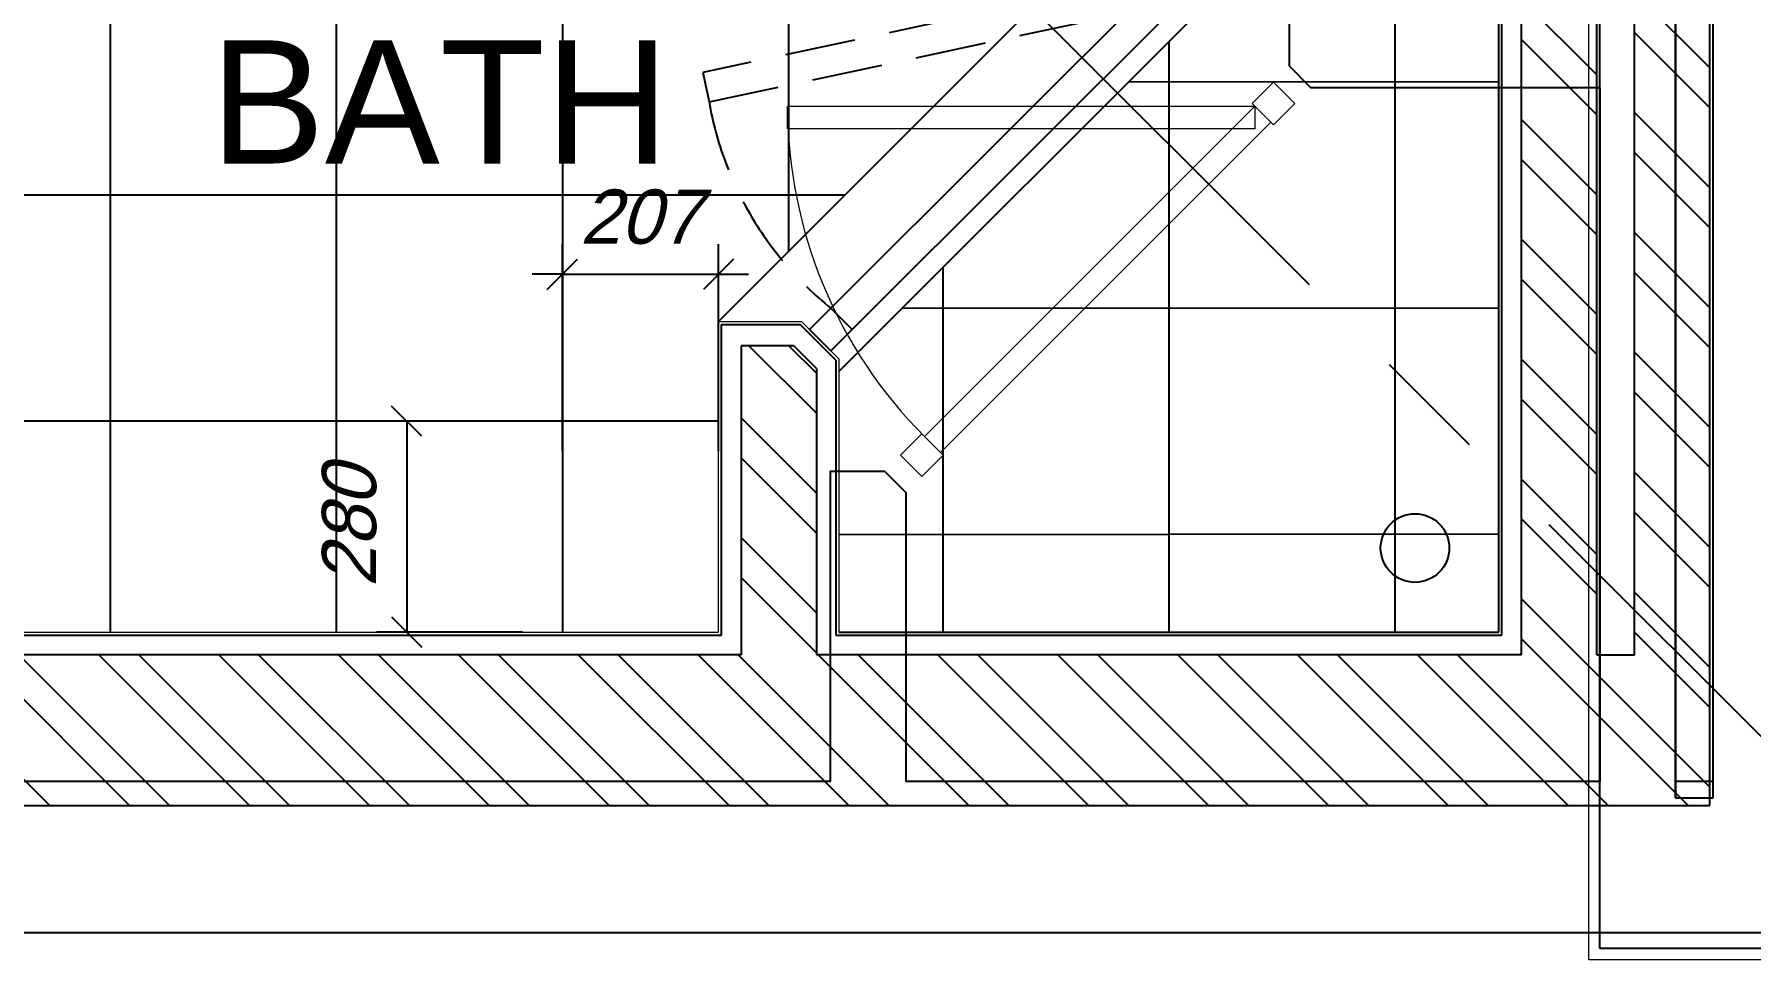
# Model space of a CAD drawing. Header units: millimetres. Extents: x 186805 to 449048, y 2167 to 51540.
# Drawn here: x 412100 to 414378, y 33396 to 34624 of the extents above; entities that cross this region are included whole.
import ezdxf
from ezdxf.enums import TextEntityAlignment as Align

# ---------------------------------------------------------------- set-up
doc = ezdxf.new("R2010")
doc.units = ezdxf.units.MM
for name, pattern in [('BC$0$DASHDOT2', [0.5, 0.25, -0.125, 0, -0.125]), ('BC$0$HIDDEN2', [0.1875, 0.125, -0.0625]), ('BC$0$XR-BAS2-BLOCK-B$1$CENTER', [2, 1.25, -0.25, 0.25, -0.25])]:
    doc.linetypes.add(name, pattern=pattern)
doc.layers.get('0').update_dxf_attribs({"linetype": 'CONTINUOUS'})
doc.layers.get('Defpoints').update_dxf_attribs({"linetype": 'CONTINUOUS'})
for name, color, linetype, lineweight in [('0-60x60-C', 3, 'CONTINUOUS', 13), ('0-AKL-P1 TILES', 8, 'CONTINUOUS', 13), ('0-akl-plasterline', 9, 'CONTINUOUS', 13), ('A-Door shower', 3, 'CONTINUOUS', 9), ('BD$0$a-wall', 8, 'CONTINUOUS', 30)]:
    doc.layers.add(name, color=color, linetype=linetype, lineweight=lineweight)
for name, color, linetype in [('0-AKL-P1TILES', 8, 'CONTINUOUS'), ('3117.NEW ID XR$0$BF$0$0-tiles', 9, 'CONTINUOUS'), ('3117.NEW ID XR$0$BF$0$a-sanit', 30, 'CONTINUOUS'), ('A-ROOM_ID', 3, 'CONTINUOUS'), ('a-wall', 140, 'CONTINUOUS'), ('BC-A-ABOV', 8, 'BC$0$HIDDEN2'), ('BC-A-AXES', 20, 'BC$0$DASHDOT2'), ('BC-A-HATCH', 8, 'CONTINUOUS'), ('BC-A-wall', 6, 'CONTINUOUS'), ('BC-dim', 1, 'CONTINUOUS'), ('BF$0$0-door shower', 4, 'CONTINUOUS'), ('BF$0$a-sanit', 30, 'CONTINUOUS'), ('TC-FLOORING', 41, 'CONTINUOUS')]:
    doc.layers.add(name, color=color, linetype=linetype)
doc.styles.add('SITE SURVEY ROOM$0$SITE SURVEY ROOM$0$GEN-2F-FL-01-7$0$GEN-2F-FL-01-6$0$ELYSEE-STAR-2F-LAYOUT-FINAL-(REV-5)$0$ELYSEE-STAR-2F-LAYOUT-FINAL$0$STYLE1', font='archd.shx', dxfattribs={"oblique": 15})
doc.styles.add('SITE SURVEY ROOM$0$SITE SURVEY ROOM$0$XREF1$0$XREF1$0$XREF1$0$paris 2-3-4.DWG124$0$guest room-2$0$FINAL DRGS1$0$C2', font='swissk.ttf', dxfattribs={"height": 0.4})
doc.dimstyles.new('STANDARD-1', dxfattribs={"dimscale": 40, "dimtxt": 1.8, "dimasz": 1, "dimexe": 1, "dimexo": 0.5, "dimgap": 1, "dimtad": 1, "dimdec": 0, "dimrnd": 0.1, "dimzin": 3, "dimdsep": 46, "dimtxsty": 'SITE SURVEY ROOM$0$SITE SURVEY ROOM$0$GEN-2F-FL-01-7$0$GEN-2F-FL-01-6$0$ELYSEE-STAR-2F-LAYOUT-FINAL-(REV-5)$0$ELYSEE-STAR-2F-LAYOUT-FINAL$0$STYLE1', "dimblk": 'SITE SURVEY ROOM$0$SITE SURVEY ROOM$0$GEN-2F-FL-01-7$0$GEN-2F-FL-01-6$0$ELYSEE-STAR-2F-LAYOUT-FINAL-(REV-5)$0$ELYSEE-STAR-2F-LAYOUT-FINAL$0$_OBLIQUE', "dimcen": 2, "dimclrd": 1, "dimclre": 1, "dimclrt": 3, "dimadec": 0, "dimazin": 0, "dimtfac": 1, "dimtdec": 0, "dimtix": 1, "dimtmove": 2, "dimatfit": 3, "dimldrblk": 'ARCHTICK', "dimfxl": 1, "dimtolj": 1, "dimtzin": 3, "dimarcsym": 0})

# ---------------------------------------------------------------- blocks, each defined once
blk = doc.blocks.new('A$C7C4A1575')
at = {"layer": 'A-Door shower', "color": 8}
for points in [[(35745.1, 17495), (35773.4, 17466.7), (35745.1, 17438.4), (35716.9, 17466.7)], [(35720.4, 17463.2), (35741.6, 17441.9), (35303.2, 17003.5), (35282, 17024.7)], [(35278.4, 17028.3), (35306.7, 17000), (35278.4, 16971.7), (35250.2, 17000)], [(35923.2, 17033.5), (35923.2, 17003.5), (35303.2, 17003.5), (35303.2, 17033.5)]]:
    blk.add_lwpolyline(points, close=True, dxfattribs=at)
blk.add_arc((35303.2, 17003.5), 620, 0, 45, dxfattribs=at)
at = {"layer": 'a-wall', "color": 8}
for p, q in [((41095.1, 18100), (33164.7, 18100)), ((34695.1, 15850), (34695.1, 17900)), ((34695.1, 17900), (34745.1, 17900)), ((34745.1, 15850), (34745.1, 17900)), ((34845.1, 17900), (35766.3, 17900)), ((34845.1, 16979), (34845.1, 17900)), ((35866.1, 17900), (38045.1, 17900))]:
    blk.add_line(p, q, dxfattribs=at)
for points in [[(35866.1, 17900), (35866.1, 17487.9), (35794.6, 17487.9), (35766.3, 17516.2), (35766.3, 17900)], [(34845.1, 16979), (35228.7, 16979), (35257.2, 16950.5), (35257.2, 16879), (34845.1, 16879)]]:
    blk.add_lwpolyline(points, dxfattribs=at)
blk = doc.blocks.new('A$C32DD6ECA')
at = {"layer": '0-60x60-C', "color": 16, "xscale": 0.04183124983683228, "yscale": 0.04183124983683228, "zscale": 0.04183124983683228, "rotation": 180}
blk.add_blockref('A$C7C4A1575', (4397.082, 2202.636), dxfattribs=at)
blk = doc.blocks.new('A$C5C977968')
at = {"layer": '0-akl-plasterline'}
for p, q in [((1271.8, 3932.2), (1271.8, 6182.2)), ((2973.4, 3932.2), (1271.8, 3932.2))]:
    blk.add_line(p, q, dxfattribs=at)
at = {"layer": 'a-wall'}
for p, q in [((1286.8, 3947.2), (1286.8, 6197.2)), ((1286.8, 3947.2), (1286.8, 6197.2)), ((1386.8, 4147.2), (1386.8, 6197.2)), ((1386.8, 6197.2), (1386.8, 4147.2)), ((1436.8, 4147.2), (1436.8, 6197.2)), ((1386.8, 4147.2), (1436.8, 4147.2)), ((2967.2, 3947.2), (1286.8, 3947.2))]:
    blk.add_line(p, q, dxfattribs=at)
at = {"layer": 'BD$0$a-wall'}
blk.add_line((1386.8, 6197.2), (1386.8, 5147.2), dxfattribs=at)
blk = doc.blocks.new('SITE SURVEY ROOM$0$SITE SURVEY ROOM$0$GEN-2F-FL-01-7$0$GEN-2F-FL-01-6$0$ELYSEE-STAR-2F-LAYOUT-FINAL-(REV-5)$0$ELYSEE-STAR-2F-LAYOUT-FINAL$0$_OBLIQUE')
at = {"color": 0, "linetype": 'ByBlock'}
blk.add_line((-0.5, -0.5), (0.5, 0.5), dxfattribs=at)
blk = doc.blocks.new('*D309')
at = {"layer": 'BC-dim', "color": 1, "lineweight": -2, "transparency": 16777216}
for p, q in [((711385.7, 71388.9), (711191.9, 71388.9)), ((711231.9, 71388.9), (711231.9, 71108.9)), ((711385.7, 71108.9), (711191.9, 71108.9))]:
    blk.add_line(p, q, dxfattribs=at)
at = {"layer": 'Defpoints', "color": 0, "transparency": 16777216}
for p in [(711405.7, 71388.9), (711231.9, 71108.9), (711405.7, 71108.9)]:
    blk.add_point(p, dxfattribs=at)
at = {"layer": 'BC-dim', "color": 1, "lineweight": -2, "transparency": 16777216, "xscale": 40, "yscale": 40, "zscale": 40}
for p, rotation in [((711231.9, 71388.9), 90), ((711231.9, 71108.9), 270)]:
    blk.add_blockref('SITE SURVEY ROOM$0$SITE SURVEY ROOM$0$GEN-2F-FL-01-7$0$GEN-2F-FL-01-6$0$ELYSEE-STAR-2F-LAYOUT-FINAL-(REV-5)$0$ELYSEE-STAR-2F-LAYOUT-FINAL$0$_OBLIQUE', p, dxfattribs=dict(at, rotation=rotation))
at = {"layer": 'BC-dim', "color": 3, "transparency": 16777216, "insert": (711155.9, 71248.9), "char_height": 72, "attachment_point": 5, "rotation": 90, "style": 'SITE SURVEY ROOM$0$SITE SURVEY ROOM$0$GEN-2F-FL-01-7$0$GEN-2F-FL-01-6$0$ELYSEE-STAR-2F-LAYOUT-FINAL-(REV-5)$0$ELYSEE-STAR-2F-LAYOUT-FINAL$0$STYLE1'}
blk.add_mtext('\\A1;280', dxfattribs=at)
blk = doc.blocks.new('_ArchTick')
at = {"color": 0, "linetype": 'ByBlock', "const_width": 0.15}
blk.add_lwpolyline([(-0.5, -0.5), (0.5, 0.5)], dxfattribs=at)
blk = doc.blocks.new('*D310')
at = {"layer": 'BC-dim', "color": 1, "lineweight": -2, "transparency": 16777216}
for p, q in [((711438.5, 71348.9), (711438.5, 71623.7)), ((711645.7, 71348.9), (711645.7, 71623.7)), ((711438.5, 71583.7), (711398.5, 71583.7)), ((711438.5, 71583.7), (711645.7, 71583.7)), ((711645.7, 71583.7), (711685.7, 71583.7))]:
    blk.add_line(p, q, dxfattribs=at)
at = {"layer": 'Defpoints', "color": 0, "transparency": 16777216}
for p in [(711645.7, 71583.7), (711438.5, 71328.9), (711645.7, 71328.9)]:
    blk.add_point(p, dxfattribs=at)
at = {"layer": 'BC-dim', "color": 1, "lineweight": -2, "transparency": 16777216, "xscale": 40, "yscale": 40, "zscale": 40}
blk.add_blockref('SITE SURVEY ROOM$0$SITE SURVEY ROOM$0$GEN-2F-FL-01-7$0$GEN-2F-FL-01-6$0$ELYSEE-STAR-2F-LAYOUT-FINAL-(REV-5)$0$ELYSEE-STAR-2F-LAYOUT-FINAL$0$_OBLIQUE', (711438.5, 71583.7), dxfattribs=at)
at = {"layer": 'BC-dim', "color": 1, "lineweight": -2, "transparency": 16777216, "xscale": 40, "yscale": 40, "zscale": 40, "rotation": 180}
blk.add_blockref('SITE SURVEY ROOM$0$SITE SURVEY ROOM$0$GEN-2F-FL-01-7$0$GEN-2F-FL-01-6$0$ELYSEE-STAR-2F-LAYOUT-FINAL-(REV-5)$0$ELYSEE-STAR-2F-LAYOUT-FINAL$0$_OBLIQUE', (711645.7, 71583.7), dxfattribs=at)
at = {"layer": 'BC-dim', "color": 3, "transparency": 16777216, "insert": (711542.1, 71659.7), "char_height": 72, "attachment_point": 5, "style": 'SITE SURVEY ROOM$0$SITE SURVEY ROOM$0$GEN-2F-FL-01-7$0$GEN-2F-FL-01-6$0$ELYSEE-STAR-2F-LAYOUT-FINAL-(REV-5)$0$ELYSEE-STAR-2F-LAYOUT-FINAL$0$STYLE1'}
blk.add_mtext('\\A1;207', dxfattribs=at)
blk = doc.blocks.new('A$C7DAB1636')
at = {"layer": 'BC-A-HATCH'}
h = blk.add_hatch(dxfattribs=at)
h.set_pattern_fill('ANSI32', color=256, scale=300, style=0)
h.set_pattern_definition([(315, (-189031.63, 11508.82), (-79.54951, -79.54951), []), (315, (-188978.59, 11508.82), (-79.54951, -79.54951), [])])
h.paths.add_polyline_path([(22963.3, 5282.1), (16532.4, 5282.1), (16532.4, 5552.1), (16167.4, 5552.1), (16167.4, 5752.1), (16582.4, 5752.1), (16582.4, 6512.1), (16732.4, 6512.1), (16732.4, 5482.1), (19397.4, 5482.1), (19397.4, 7492.1), (19347.4, 7492.1), (19347.4, 7637.1), (20192.4, 7637.1), (20192.4, 8587.1), (20342.4, 8587.1), (20342.4, 7492.1), (19537.4, 7492.1), (19537.4, 5482.1), (21677.4, 5482.1), (21677.4, 5892.1), (21747.4, 5892.1), (21777.4, 5862.1), (21777.4, 5482.1), (22713.3, 5482.1), (22713.3, 6403.1), (22322.3, 6403.1), (22284.2, 6441.2), (22284.2, 6503.1), (22713.3, 6503.1), (22713.3, 7492.1), (21331.3, 7492.1), (21331.3, 7622.1), (22076.3, 7622.1), (22076.3, 9727.1), (21326.3, 9727.1), (21326.3, 9877.1), (22076.3, 9877.1), (22076.3, 11787.1), (21381.3, 11787.1), (21381.3, 11937.1), (22076.3, 11937.1), (22076.3, 13612.1), (22176.3, 13570.7), (22176.3, 9087.4), (22317.4, 9087.4), (22317.4, 13519.5), (22417.4, 13478.1), (22417.4, 9087.1), (22963.3, 9087.1)])
h.paths.add_polyline_path([(22813.3, 5482.1), (22863.3, 5482.1), (22863.3, 7492.1), (22813.3, 7492.1)], flags=16)
h.paths.add_polyline_path([(22863.3, 7537.2), (22863.3, 8937.1), (22267.4, 8937.1), (22267.4, 7537.2)], flags=16)
at = {"layer": '0-AKL-P1TILES'}
for p, q in [((20840.3, 9692.1), (20840.3, 5512.1)), ((21140.3, 9692.1), (21140.3, 5512.1)), ((21740.3, 6911.5), (21740.3, 6017.1)), ((21440.3, 6866.1), (21440.3, 5512.1)), ((22545.3, 6373.1), (22545.3, 5512.1)), ((22245.3, 6295.9), (22245.3, 5512.1)), ((22191.7, 6242.2), (22683, 6242.6)), ((21815.3, 6092.1), (20376.4, 6092.1)), ((21945.3, 5995.9), (21945.3, 5512.1)), ((21891.4, 5941.9), (22683.3, 5942.6)), ((21647.4, 5792.1), (20376.4, 5792.1)), ((21807.4, 5641.8), (22683.5, 5642.6))]:
    blk.add_line(p, q, dxfattribs=at)
at = {"layer": '0-akl-plasterline', "color": 61}
for p, q in [((21647.4, 5512.1), (21647.4, 5924.2)), ((21647.4, 5924.2), (21757.8, 5924.2)), ((21807.4, 5874.6), (21757.8, 5924.2)), ((21807.4, 5874.6), (21807.4, 5512.1)), ((19567.4, 5512.1), (21647.4, 5512.1))]:
    blk.add_line(p, q, dxfattribs=at)
at = {"layer": '3117.NEW ID XR$0$BF$0$0-tiles'}
for p, q in [((21647.4, 5924.2), (22256.3, 6533.1)), ((21807.4, 5857.9), (22322.6, 6373.1)), ((22687.3, 5508.1), (22687.3, 6377.1)), ((21651.4, 5508.1), (21651.4, 5920.2)), ((21651.4, 5920.2), (21756.1, 5920.2)), ((21803.4, 5872.9), (21756.1, 5920.2)), ((21803.4, 5872.9), (21803.4, 5508.1)), ((20391.4, 5508.1), (21651.4, 5508.1)), ((21803.4, 5508.1), (22687.3, 5508.1))]:
    blk.add_line(p, q, dxfattribs=at)
at = {"layer": '3117.NEW ID XR$0$BF$0$a-sanit'}
blk.add_circle((22571.8, 5623.6), 45.5, dxfattribs=at)
at = {"layer": 'BC-A-ABOV', "ltscale": 750}
blk.add_lwpolyline([(22240.7, 6385.8), (21626.7, 6254.7), (21635, 6215.6), (22249, 6346.7)], close=True, dxfattribs=at)
blk.add_arc((22080.1, 6293.9), 451.9, 189.9769, 231.1651, dxfattribs=at)
at = {"layer": 'BC-A-AXES', "color": 8, "linetype": 'BC$0$XR-BAS2-BLOCK-B$1$CENTER', "ltscale": 600}
blk.add_line((23280.4, 5124.3), (20376.4, 8028.3), dxfattribs=at)
at = {"layer": 'BC-A-wall'}
for p, q in [((22963.3, 5282.1), (22963.3, 9087.1)), ((22813.3, 5482.1), (22813.3, 7492.1)), ((22863.3, 5482.1), (22863.3, 7492.1)), ((22713.3, 5482.1), (22713.3, 6403.1)), ((21677.4, 5892.1), (21677.4, 5482.1)), ((21747.4, 5892.1), (21677.4, 5892.1)), ((21777.4, 5862.1), (21747.4, 5892.1)), ((21777.4, 5862.1), (21777.4, 5482.1)), ((21677.4, 5482.1), (19537.4, 5482.1)), ((22713.3, 5482.1), (21777.4, 5482.1)), ((22813.3, 5482.1), (22863.3, 5482.1)), ((16532.4, 5282.1), (22963.3, 5282.1))]:
    blk.add_line(p, q, dxfattribs=at)
at = {"layer": 'BC-A-wall', "color": 2}
for points in [[(21796.7, 5941.8), (22240.7, 6385.8)], [(21825, 5913.6), (22269, 6357.5)]]:
    blk.add_lwpolyline(points, dxfattribs=at)
at = {"layer": 'BF$0$0-door shower'}
blk.add_lwpolyline([(21768.4, 5913.6), (21796.7, 5885.3), (21825, 5913.6), (21796.7, 5941.8)], close=True, dxfattribs=at)
at = {"layer": 'BF$0$a-sanit'}
blk.add_circle((22571.8, 5623.6), 45.5, dxfattribs=at)
blk.add_circle((22571.8, 5623.6), 45.5, dxfattribs=at)
blk.add_circle((22571.8, 5623.6), 45.5, dxfattribs=at)
blk.add_circle((22571.8, 5623.6), 45.5, dxfattribs=at)
at = {"layer": 'TC-FLOORING', "color": 61}
for p, q in [((22683.3, 5512.1), (22683.3, 6373.1)), ((21807.4, 5512.1), (22683.3, 5512.1))]:
    blk.add_line(p, q, dxfattribs=at)
at = {"layer": 'A-ROOM_ID', "style": 'SITE SURVEY ROOM$0$SITE SURVEY ROOM$0$XREF1$0$XREF1$0$XREF1$0$paris 2-3-4.DWG124$0$guest room-2$0$FINAL DRGS1$0$C2'}
blk.add_text('BATH', height=163.55, dxfattribs=at).set_placement((21277.5, 6133.9), align=Align.CENTER)
at = {"layer": 'BC-dim'}
dim = blk.add_linear_dim(base=(21647.4, 5986.9), p1=(21440.3, 5732.1), p2=(21647.4, 5732.1), dimstyle='STANDARD-1', dxfattribs=at)
dim.commit()
dim.dimension.update_dxf_attribs({"geometry": '*D310', "text_midpoint": (21543.8, 6062.9), "insert": (-689998.2, -65596.8)})
dim = blk.add_linear_dim(base=(21233.7, 5512.1), p1=(21407.4, 5792.1), p2=(21407.4, 5512.1), angle=270, dimstyle='STANDARD-1', dxfattribs=at)
dim.commit()
dim.dimension.update_dxf_attribs({"geometry": '*D309', "text_midpoint": (21157.7, 5652.1), "insert": (-689998.2, -65596.8)})

msp = doc.modelspace()

# ---------------------------------------------------------------- block references
at = {"linetype": 'ByBlock'}
msp.add_blockref('A$C7DAB1636', (391360.5, 28318.7), dxfattribs=at)
at = {"layer": '0-60x60-C', "color": 16, "xscale": 23.90557308239969, "yscale": 23.90557308239969, "zscale": 23.90557308239969}
msp.add_blockref('A$C32DD6ECA', (343908.2, -1123), dxfattribs=at)
at = {"layer": '0-AKL-P1 TILES', "color": 1}
msp.add_blockref('A$C5C977968', (412891.1, 29463.8), dxfattribs=at)

doc.saveas('drawing.dxf')
